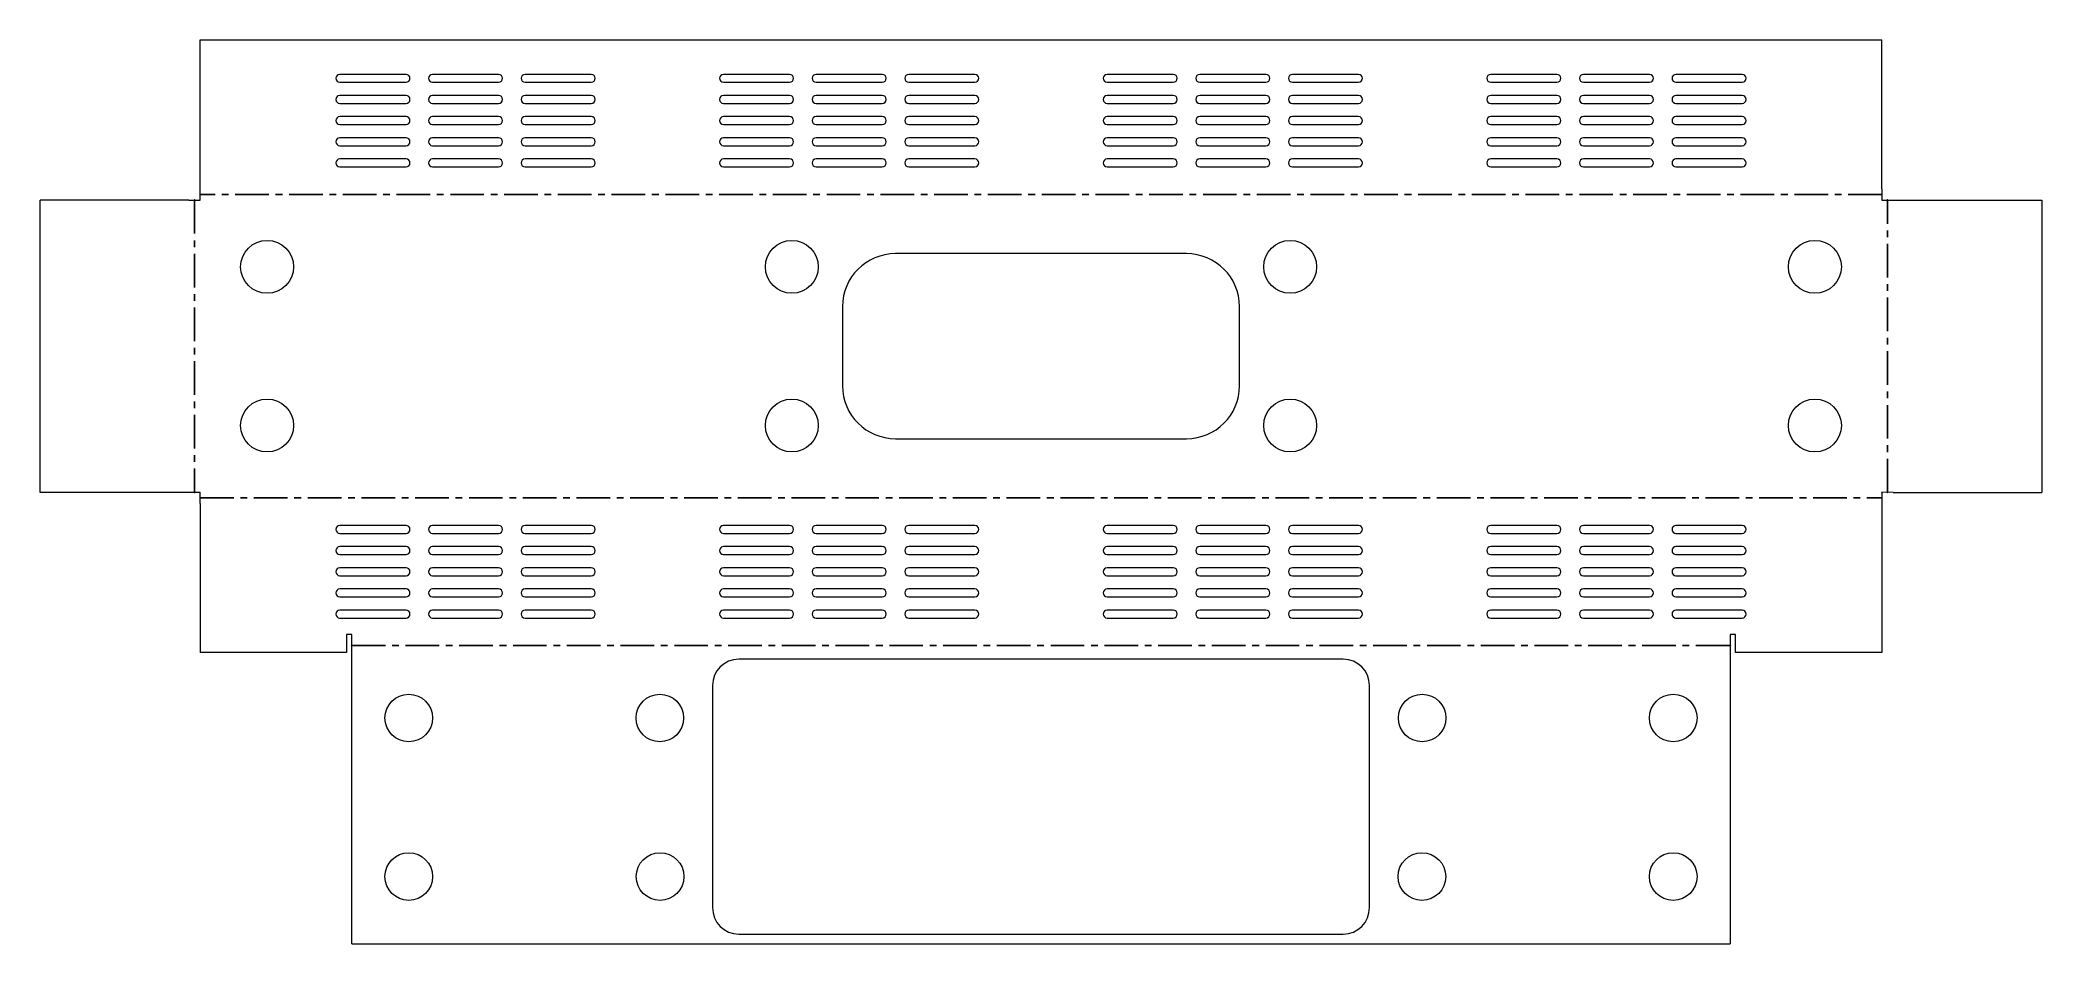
# Model space of a CAD drawing. Header units: millimetres. Extents: x -378 to 378, y -226 to 116.
import ezdxf

# ---------------------------------------------------------------- set-up
doc = ezdxf.new("R2010")
doc.units = ezdxf.units.MM
doc.header["$PDSIZE"] = -1
doc.linetypes.add('CENTERX2', pattern=[20.32, 12.7, -2.54, 2.54, -2.54])

msp = doc.modelspace()

# ---------------------------------------------------------------- linework, layer by layer
at = {"color": 7, "linetype": 'Continuous', "lineweight": 15}
for p, q in [((-317.79, 55.29), (-317.79, 115.83)), ((-317.79, 115.83), (317.79, 115.83)), ((317.79, 59.56), (317.79, 115.83)), ((-240, 102.83), (-265, 102.83)), ((-265, 99.83), (-240, 99.83)), ((-205, 102.83), (-230, 102.83)), ((-230, 99.83), (-205, 99.83)), ((-170, 102.83), (-195, 102.83)), ((-195, 99.83), (-170, 99.83)), ((-95, 102.83), (-120, 102.83)), ((-120, 99.83), (-95, 99.83)), ((-60, 102.83), (-85, 102.83)), ((-85, 99.83), (-60, 99.83)), ((-25, 102.83), (-50, 102.83)), ((-50, 99.83), (-25, 99.83)), ((50, 102.83), (25, 102.83)), ((25, 99.83), (50, 99.83)), ((85, 102.83), (60, 102.83)), ((60, 99.83), (85, 99.83)), ((120, 102.83), (95, 102.83)), ((95, 99.83), (120, 99.83)), ((195, 102.83), (170, 102.83)), ((170, 99.83), (195, 99.83)), ((230, 102.83), (205, 102.83)), ((205, 99.83), (230, 99.83)), ((265, 102.83), (240, 102.83)), ((240, 99.83), (265, 99.83)), ((-240, 94.83), (-265, 94.83)), ((-265, 91.83), (-240, 91.83)), ((-205, 94.83), (-230, 94.83)), ((-230, 91.83), (-205, 91.83)), ((-170, 94.83), (-195, 94.83)), ((-195, 91.83), (-170, 91.83)), ((-95, 94.83), (-120, 94.83)), ((-120, 91.83), (-95, 91.83)), ((-60, 94.83), (-85, 94.83)), ((-85, 91.83), (-60, 91.83)), ((-25, 94.83), (-50, 94.83)), ((-50, 91.83), (-25, 91.83)), ((50, 94.83), (25, 94.83)), ((25, 91.83), (50, 91.83)), ((85, 94.83), (60, 94.83)), ((60, 91.83), (85, 91.83)), ((120, 94.83), (95, 94.83)), ((95, 91.83), (120, 91.83)), ((195, 94.83), (170, 94.83)), ((170, 91.83), (195, 91.83)), ((230, 94.83), (205, 94.83)), ((205, 91.83), (230, 91.83)), ((265, 94.83), (240, 94.83)), ((240, 91.83), (265, 91.83)), ((-240, 86.83), (-265, 86.83)), ((-265, 83.83), (-240, 83.83)), ((-205, 86.83), (-230, 86.83)), ((-230, 83.83), (-205, 83.83)), ((-170, 86.83), (-195, 86.83)), ((-195, 83.83), (-170, 83.83)), ((-95, 86.83), (-120, 86.83)), ((-120, 83.83), (-95, 83.83)), ((-60, 86.83), (-85, 86.83)), ((-85, 83.83), (-60, 83.83)), ((-25, 86.83), (-50, 86.83)), ((-50, 83.83), (-25, 83.83)), ((50, 86.83), (25, 86.83)), ((25, 83.83), (50, 83.83)), ((85, 86.83), (60, 86.83)), ((60, 83.83), (85, 83.83)), ((120, 86.83), (95, 86.83)), ((95, 83.83), (120, 83.83)), ((195, 86.83), (170, 86.83)), ((170, 83.83), (195, 83.83)), ((230, 86.83), (205, 86.83)), ((205, 83.83), (230, 83.83)), ((265, 86.83), (240, 86.83)), ((240, 83.83), (265, 83.83)), ((-240, 78.83), (-265, 78.83)), ((-265, 75.83), (-240, 75.83)), ((-205, 78.83), (-230, 78.83)), ((-230, 75.83), (-205, 75.83)), ((-170, 78.83), (-195, 78.83)), ((-195, 75.83), (-170, 75.83)), ((-95, 78.83), (-120, 78.83)), ((-120, 75.83), (-95, 75.83)), ((-60, 78.83), (-85, 78.83)), ((-85, 75.83), (-60, 75.83)), ((-25, 78.83), (-50, 78.83)), ((-50, 75.83), (-25, 75.83)), ((50, 78.83), (25, 78.83)), ((25, 75.83), (50, 75.83)), ((85, 78.83), (60, 78.83)), ((60, 75.83), (85, 75.83)), ((120, 78.83), (95, 78.83)), ((95, 75.83), (120, 75.83)), ((195, 78.83), (170, 78.83)), ((170, 75.83), (195, 75.83)), ((230, 78.83), (205, 78.83)), ((205, 75.83), (230, 75.83)), ((265, 78.83), (240, 78.83)), ((240, 75.83), (265, 75.83)), ((-240, 70.83), (-265, 70.83)), ((-205, 70.83), (-230, 70.83)), ((-170, 70.83), (-195, 70.83)), ((-95, 70.83), (-120, 70.83)), ((-60, 70.83), (-85, 70.83)), ((-25, 70.83), (-50, 70.83)), ((50, 70.83), (25, 70.83)), ((85, 70.83), (60, 70.83)), ((120, 70.83), (95, 70.83)), ((195, 70.83), (170, 70.83)), ((230, 70.83), (205, 70.83)), ((265, 70.83), (240, 70.83)), ((-265, 67.83), (-240, 67.83)), ((-230, 67.83), (-205, 67.83)), ((-195, 67.83), (-170, 67.83)), ((-120, 67.83), (-95, 67.83)), ((-85, 67.83), (-60, 67.83)), ((-50, 67.83), (-25, 67.83)), ((25, 67.83), (50, 67.83)), ((60, 67.83), (85, 67.83)), ((95, 67.83), (120, 67.83)), ((170, 67.83), (195, 67.83)), ((205, 67.83), (230, 67.83)), ((240, 67.83), (265, 67.83)), ((-378.33, -55.29), (-378.33, 55.29)), ((-322.06, 55.29), (-378.33, 55.29)), ((-322.06, 55.29), (-317.76, 55.26)), ((-317.79, 55.29), (-317.76, 55.26)), ((317.79, 59.56), (317.76, 55.26)), ((317.79, 55.29), (317.76, 55.26)), ((317.79, 55.29), (378.33, 55.29)), ((378.33, 55.29), (378.33, -55.29)), ((55, 35), (-55, 35)), ((-75, 15), (-75, -15)), ((75, -15), (75, 15)), ((-55, -35), (55, -35)), ((-317.79, -55.29), (-378.33, -55.29)), ((-317.79, -59.56), (-317.76, -55.26)), ((-317.79, -55.29), (-317.76, -55.26)), ((-317.79, -59.56), (-317.79, -115.83)), ((322.06, -55.29), (317.76, -55.26)), ((317.79, -55.29), (317.76, -55.26)), ((317.79, -55.29), (317.79, -115.83)), ((322.06, -55.29), (378.33, -55.29)), ((-240, -67.83), (-265, -67.83)), ((-205, -67.83), (-230, -67.83)), ((-170, -67.83), (-195, -67.83)), ((-95, -67.83), (-120, -67.83)), ((-60, -67.83), (-85, -67.83)), ((-25, -67.83), (-50, -67.83)), ((50, -67.83), (25, -67.83)), ((85, -67.83), (60, -67.83)), ((120, -67.83), (95, -67.83)), ((195, -67.83), (170, -67.83)), ((230, -67.83), (205, -67.83)), ((265, -67.83), (240, -67.83)), ((-265, -70.83), (-240, -70.83)), ((-230, -70.83), (-205, -70.83)), ((-195, -70.83), (-170, -70.83)), ((-120, -70.83), (-95, -70.83)), ((-85, -70.83), (-60, -70.83)), ((-50, -70.83), (-25, -70.83)), ((25, -70.83), (50, -70.83)), ((60, -70.83), (85, -70.83)), ((95, -70.83), (120, -70.83)), ((170, -70.83), (195, -70.83)), ((205, -70.83), (230, -70.83)), ((240, -70.83), (265, -70.83)), ((-240, -75.83), (-265, -75.83)), ((-265, -78.83), (-240, -78.83)), ((-205, -75.83), (-230, -75.83)), ((-230, -78.83), (-205, -78.83)), ((-170, -75.83), (-195, -75.83)), ((-195, -78.83), (-170, -78.83)), ((-95, -75.83), (-120, -75.83)), ((-120, -78.83), (-95, -78.83)), ((-60, -75.83), (-85, -75.83)), ((-85, -78.83), (-60, -78.83)), ((-25, -75.83), (-50, -75.83)), ((-50, -78.83), (-25, -78.83)), ((50, -75.83), (25, -75.83)), ((25, -78.83), (50, -78.83)), ((85, -75.83), (60, -75.83)), ((60, -78.83), (85, -78.83)), ((120, -75.83), (95, -75.83)), ((95, -78.83), (120, -78.83)), ((195, -75.83), (170, -75.83)), ((170, -78.83), (195, -78.83)), ((230, -75.83), (205, -75.83)), ((205, -78.83), (230, -78.83)), ((265, -75.83), (240, -75.83)), ((240, -78.83), (265, -78.83)), ((-240, -83.83), (-265, -83.83)), ((-265, -86.83), (-240, -86.83)), ((-205, -83.83), (-230, -83.83)), ((-230, -86.83), (-205, -86.83)), ((-170, -83.83), (-195, -83.83)), ((-195, -86.83), (-170, -86.83)), ((-95, -83.83), (-120, -83.83)), ((-120, -86.83), (-95, -86.83)), ((-60, -83.83), (-85, -83.83)), ((-85, -86.83), (-60, -86.83)), ((-25, -83.83), (-50, -83.83)), ((-50, -86.83), (-25, -86.83)), ((50, -83.83), (25, -83.83)), ((25, -86.83), (50, -86.83)), ((85, -83.83), (60, -83.83)), ((60, -86.83), (85, -86.83)), ((120, -83.83), (95, -83.83)), ((95, -86.83), (120, -86.83)), ((195, -83.83), (170, -83.83)), ((170, -86.83), (195, -86.83)), ((230, -83.83), (205, -83.83)), ((205, -86.83), (230, -86.83)), ((265, -83.83), (240, -83.83)), ((240, -86.83), (265, -86.83)), ((-240, -91.83), (-265, -91.83)), ((-265, -94.83), (-240, -94.83)), ((-205, -91.83), (-230, -91.83)), ((-230, -94.83), (-205, -94.83)), ((-170, -91.83), (-195, -91.83)), ((-195, -94.83), (-170, -94.83)), ((-95, -91.83), (-120, -91.83)), ((-120, -94.83), (-95, -94.83)), ((-60, -91.83), (-85, -91.83)), ((-85, -94.83), (-60, -94.83)), ((-25, -91.83), (-50, -91.83)), ((-50, -94.83), (-25, -94.83)), ((50, -91.83), (25, -91.83)), ((25, -94.83), (50, -94.83)), ((85, -91.83), (60, -91.83)), ((60, -94.83), (85, -94.83)), ((120, -91.83), (95, -91.83)), ((95, -94.83), (120, -94.83)), ((195, -91.83), (170, -91.83)), ((170, -94.83), (195, -94.83)), ((230, -91.83), (205, -91.83)), ((205, -94.83), (230, -94.83)), ((265, -91.83), (240, -91.83)), ((240, -94.83), (265, -94.83)), ((-240, -99.83), (-265, -99.83)), ((-265, -102.83), (-240, -102.83)), ((-205, -99.83), (-230, -99.83)), ((-230, -102.83), (-205, -102.83)), ((-170, -99.83), (-195, -99.83)), ((-195, -102.83), (-170, -102.83)), ((-95, -99.83), (-120, -99.83)), ((-120, -102.83), (-95, -102.83)), ((-60, -99.83), (-85, -99.83)), ((-85, -102.83), (-60, -102.83)), ((-25, -99.83), (-50, -99.83)), ((-50, -102.83), (-25, -102.83)), ((50, -99.83), (25, -99.83)), ((25, -102.83), (50, -102.83)), ((85, -99.83), (60, -99.83)), ((60, -102.83), (85, -102.83)), ((120, -99.83), (95, -99.83)), ((95, -102.83), (120, -102.83)), ((195, -99.83), (170, -99.83)), ((170, -102.83), (195, -102.83)), ((230, -99.83), (205, -99.83)), ((205, -102.83), (230, -102.83)), ((265, -99.83), (240, -99.83)), ((240, -102.83), (265, -102.83)), ((-260.5, -109.09), (-262.5, -109.09)), ((-262.5, -109.09), (-262.5, -115.83)), ((-260.5, -226.15), (-260.5, -109.09)), ((260.5, -109.09), (260.5, -226.15)), ((262.5, -109.09), (260.5, -109.09)), ((262.5, -115.83), (262.5, -109.09)), ((-262.5, -115.83), (-317.79, -115.83)), ((114.17, -118.4), (-114.17, -118.4)), ((317.79, -115.83), (262.5, -115.83)), ((-124.17, -128.4), (-124.17, -212.4)), ((124.17, -212.4), (124.17, -128.4)), ((-260.5, -226.15), (260.5, -226.15)), ((-114.17, -222.4), (114.17, -222.4))]:
    msp.add_line(p, q, dxfattribs=at)
at = {"color": 7, "linetype": 'CENTERX2'}
for p, q in [((-319.91, 55.28), (-319.91, -55.29)), ((317.78, 57.41), (-317.79, 57.41)), ((319.91, -55.28), (319.91, 55.29)), ((-317.78, -57.41), (317.79, -57.41)), ((-260.5, -113.24), (260.5, -113.24))]:
    msp.add_line(p, q, dxfattribs=at)
at = {"color": 7, "linetype": 'Continuous', "lineweight": 15}
for centre, radius in [((-292.5, 30), 10), ((-94.17, 30), 10), ((94.17, 30), 10), ((292.5, 30), 10), ((-292.5, -30), 10), ((-94.17, -30), 10), ((94.17, -30), 10), ((292.5, -30), 10), ((-238.95, -140.65), 9), ((-144.06, -140.65), 9), ((144.06, -140.65), 9), ((238.95, -140.65), 9), ((-238.95, -200.65), 9), ((-143.98, -200.65), 9), ((143.98, -200.65), 9), ((238.95, -200.65), 9)]:
    msp.add_circle(centre, radius, dxfattribs=at)
for centre, radius, start, end in [((-265, 101.33), 1.5, 90, 270), ((-240, 101.33), 1.5, 270, 90), ((-230, 101.33), 1.5, 90, 270), ((-205, 101.33), 1.5, 270, 90), ((-195, 101.33), 1.5, 90, 270), ((-170, 101.33), 1.5, 270, 90), ((-120, 101.33), 1.5, 90, 270), ((-95, 101.33), 1.5, 270, 90), ((-85, 101.33), 1.5, 90, 270), ((-60, 101.33), 1.5, 270, 90), ((-50, 101.33), 1.5, 90, 270), ((-25, 101.33), 1.5, 270, 90), ((25, 101.33), 1.5, 90, 270), ((50, 101.33), 1.5, 270, 90), ((60, 101.33), 1.5, 90, 270), ((85, 101.33), 1.5, 270, 90), ((95, 101.33), 1.5, 90, 270), ((120, 101.33), 1.5, 270, 90), ((170, 101.33), 1.5, 90, 270), ((195, 101.33), 1.5, 270, 90), ((205, 101.33), 1.5, 90, 270), ((230, 101.33), 1.5, 270, 90), ((240, 101.33), 1.5, 90, 270), ((265, 101.33), 1.5, 270, 90), ((-265, 93.33), 1.5, 90, 270), ((-240, 93.33), 1.5, 270, 90), ((-230, 93.33), 1.5, 90, 270), ((-205, 93.33), 1.5, 270, 90), ((-195, 93.33), 1.5, 90, 270), ((-170, 93.33), 1.5, 270, 90), ((-120, 93.33), 1.5, 90, 270), ((-95, 93.33), 1.5, 270, 90), ((-85, 93.33), 1.5, 90, 270), ((-60, 93.33), 1.5, 270, 90), ((-50, 93.33), 1.5, 90, 270), ((-25, 93.33), 1.5, 270, 90), ((25, 93.33), 1.5, 90, 270), ((50, 93.33), 1.5, 270, 90), ((60, 93.33), 1.5, 90, 270), ((85, 93.33), 1.5, 270, 90), ((95, 93.33), 1.5, 90, 270), ((120, 93.33), 1.5, 270, 90), ((170, 93.33), 1.5, 90, 270), ((195, 93.33), 1.5, 270, 90), ((205, 93.33), 1.5, 90, 270), ((230, 93.33), 1.5, 270, 90), ((240, 93.33), 1.5, 90, 270), ((265, 93.33), 1.5, 270, 90), ((-265, 85.33), 1.5, 90, 270), ((-240, 85.33), 1.5, 270, 90), ((-230, 85.33), 1.5, 90, 270), ((-205, 85.33), 1.5, 270, 90), ((-195, 85.33), 1.5, 90, 270), ((-170, 85.33), 1.5, 270, 90), ((-120, 85.33), 1.5, 90, 270), ((-95, 85.33), 1.5, 270, 90), ((-85, 85.33), 1.5, 90, 270), ((-60, 85.33), 1.5, 270, 90), ((-50, 85.33), 1.5, 90, 270), ((-25, 85.33), 1.5, 270, 90), ((25, 85.33), 1.5, 90, 270), ((50, 85.33), 1.5, 270, 90), ((60, 85.33), 1.5, 90, 270), ((85, 85.33), 1.5, 270, 90), ((95, 85.33), 1.5, 90, 270), ((120, 85.33), 1.5, 270, 90), ((170, 85.33), 1.5, 90, 270), ((195, 85.33), 1.5, 270, 90), ((205, 85.33), 1.5, 90, 270), ((230, 85.33), 1.5, 270, 90), ((240, 85.33), 1.5, 90, 270), ((265, 85.33), 1.5, 270, 90), ((-265, 77.33), 1.5, 90, 270), ((-240, 77.33), 1.5, 270, 90), ((-230, 77.33), 1.5, 90, 270), ((-205, 77.33), 1.5, 270, 90), ((-195, 77.33), 1.5, 90, 270), ((-170, 77.33), 1.5, 270, 90), ((-120, 77.33), 1.5, 90, 270), ((-95, 77.33), 1.5, 270, 90), ((-85, 77.33), 1.5, 90, 270), ((-60, 77.33), 1.5, 270, 90), ((-50, 77.33), 1.5, 90, 270), ((-25, 77.33), 1.5, 270, 90), ((25, 77.33), 1.5, 90, 270), ((50, 77.33), 1.5, 270, 90), ((60, 77.33), 1.5, 90, 270), ((85, 77.33), 1.5, 270, 90), ((95, 77.33), 1.5, 90, 270), ((120, 77.33), 1.5, 270, 90), ((170, 77.33), 1.5, 90, 270), ((195, 77.33), 1.5, 270, 90), ((205, 77.33), 1.5, 90, 270), ((230, 77.33), 1.5, 270, 90), ((240, 77.33), 1.5, 90, 270), ((265, 77.33), 1.5, 270, 90), ((-265, 69.33), 1.5, 90, 270), ((-240, 69.33), 1.5, 270, 90), ((-230, 69.33), 1.5, 90, 270), ((-205, 69.33), 1.5, 270, 90), ((-195, 69.33), 1.5, 90, 270), ((-170, 69.33), 1.5, 270, 90), ((-120, 69.33), 1.5, 90, 270), ((-95, 69.33), 1.5, 270, 90), ((-85, 69.33), 1.5, 90, 270), ((-60, 69.33), 1.5, 270, 90), ((-50, 69.33), 1.5, 90, 270), ((-25, 69.33), 1.5, 270, 90), ((25, 69.33), 1.5, 90, 270), ((50, 69.33), 1.5, 270, 90), ((60, 69.33), 1.5, 90, 270), ((85, 69.33), 1.5, 270, 90), ((95, 69.33), 1.5, 90, 270), ((120, 69.33), 1.5, 270, 90), ((170, 69.33), 1.5, 90, 270), ((195, 69.33), 1.5, 270, 90), ((205, 69.33), 1.5, 90, 270), ((230, 69.33), 1.5, 270, 90), ((240, 69.33), 1.5, 90, 270), ((265, 69.33), 1.5, 270, 90), ((-55, 15), 20, 90, 180), ((55, 15), 20, 0, 90), ((-55, -15), 20, 180, 270), ((55, -15), 20, 270, 0), ((-265, -69.33), 1.5, 90, 270), ((-240, -69.33), 1.5, 270, 90), ((-230, -69.33), 1.5, 90, 270), ((-205, -69.33), 1.5, 270, 90), ((-195, -69.33), 1.5, 90, 270), ((-170, -69.33), 1.5, 270, 90), ((-120, -69.33), 1.5, 90, 270), ((-95, -69.33), 1.5, 270, 90), ((-85, -69.33), 1.5, 90, 270), ((-60, -69.33), 1.5, 270, 90), ((-50, -69.33), 1.5, 90, 270), ((-25, -69.33), 1.5, 270, 90), ((25, -69.33), 1.5, 90, 270), ((50, -69.33), 1.5, 270, 90), ((60, -69.33), 1.5, 90, 270), ((85, -69.33), 1.5, 270, 90), ((95, -69.33), 1.5, 90, 270), ((120, -69.33), 1.5, 270, 90), ((170, -69.33), 1.5, 90, 270), ((195, -69.33), 1.5, 270, 90), ((205, -69.33), 1.5, 90, 270), ((230, -69.33), 1.5, 270, 90), ((240, -69.33), 1.5, 90, 270), ((265, -69.33), 1.5, 270, 90), ((-265, -77.33), 1.5, 90, 270), ((-240, -77.33), 1.5, 270, 90), ((-230, -77.33), 1.5, 90, 270), ((-205, -77.33), 1.5, 270, 90), ((-195, -77.33), 1.5, 90, 270), ((-170, -77.33), 1.5, 270, 90), ((-120, -77.33), 1.5, 90, 270), ((-95, -77.33), 1.5, 270, 90), ((-85, -77.33), 1.5, 90, 270), ((-60, -77.33), 1.5, 270, 90), ((-50, -77.33), 1.5, 90, 270), ((-25, -77.33), 1.5, 270, 90), ((25, -77.33), 1.5, 90, 270), ((50, -77.33), 1.5, 270, 90), ((60, -77.33), 1.5, 90, 270), ((85, -77.33), 1.5, 270, 90), ((95, -77.33), 1.5, 90, 270), ((120, -77.33), 1.5, 270, 90), ((170, -77.33), 1.5, 90, 270), ((195, -77.33), 1.5, 270, 90), ((205, -77.33), 1.5, 90, 270), ((230, -77.33), 1.5, 270, 90), ((240, -77.33), 1.5, 90, 270), ((265, -77.33), 1.5, 270, 90), ((-265, -85.33), 1.5, 90, 270), ((-240, -85.33), 1.5, 270, 90), ((-230, -85.33), 1.5, 90, 270), ((-205, -85.33), 1.5, 270, 90), ((-195, -85.33), 1.5, 90, 270), ((-170, -85.33), 1.5, 270, 90), ((-120, -85.33), 1.5, 90, 270), ((-95, -85.33), 1.5, 270, 90), ((-85, -85.33), 1.5, 90, 270), ((-60, -85.33), 1.5, 270, 90), ((-50, -85.33), 1.5, 90, 270), ((-25, -85.33), 1.5, 270, 90), ((25, -85.33), 1.5, 90, 270), ((50, -85.33), 1.5, 270, 90), ((60, -85.33), 1.5, 90, 270), ((85, -85.33), 1.5, 270, 90), ((95, -85.33), 1.5, 90, 270), ((120, -85.33), 1.5, 270, 90), ((170, -85.33), 1.5, 90, 270), ((195, -85.33), 1.5, 270, 90), ((205, -85.33), 1.5, 90, 270), ((230, -85.33), 1.5, 270, 90), ((240, -85.33), 1.5, 90, 270), ((265, -85.33), 1.5, 270, 90), ((-265, -93.33), 1.5, 90, 270), ((-240, -93.33), 1.5, 270, 90), ((-230, -93.33), 1.5, 90, 270), ((-205, -93.33), 1.5, 270, 90), ((-195, -93.33), 1.5, 90, 270), ((-170, -93.33), 1.5, 270, 90), ((-120, -93.33), 1.5, 90, 270), ((-95, -93.33), 1.5, 270, 90), ((-85, -93.33), 1.5, 90, 270), ((-60, -93.33), 1.5, 270, 90), ((-50, -93.33), 1.5, 90, 270), ((-25, -93.33), 1.5, 270, 90), ((25, -93.33), 1.5, 90, 270), ((50, -93.33), 1.5, 270, 90), ((60, -93.33), 1.5, 90, 270), ((85, -93.33), 1.5, 270, 90), ((95, -93.33), 1.5, 90, 270), ((120, -93.33), 1.5, 270, 90), ((170, -93.33), 1.5, 90, 270), ((195, -93.33), 1.5, 270, 90), ((205, -93.33), 1.5, 90, 270), ((230, -93.33), 1.5, 270, 90), ((240, -93.33), 1.5, 90, 270), ((265, -93.33), 1.5, 270, 90), ((-265, -101.33), 1.5, 90, 270), ((-240, -101.33), 1.5, 270, 90), ((-230, -101.33), 1.5, 90, 270), ((-205, -101.33), 1.5, 270, 90), ((-195, -101.33), 1.5, 90, 270), ((-170, -101.33), 1.5, 270, 90), ((-120, -101.33), 1.5, 90, 270), ((-95, -101.33), 1.5, 270, 90), ((-85, -101.33), 1.5, 90, 270), ((-60, -101.33), 1.5, 270, 90), ((-50, -101.33), 1.5, 90, 270), ((-25, -101.33), 1.5, 270, 90), ((25, -101.33), 1.5, 90, 270), ((50, -101.33), 1.5, 270, 90), ((60, -101.33), 1.5, 90, 270), ((85, -101.33), 1.5, 270, 90), ((95, -101.33), 1.5, 90, 270), ((120, -101.33), 1.5, 270, 90), ((170, -101.33), 1.5, 90, 270), ((195, -101.33), 1.5, 270, 90), ((205, -101.33), 1.5, 90, 270), ((230, -101.33), 1.5, 270, 90), ((240, -101.33), 1.5, 90, 270), ((265, -101.33), 1.5, 270, 90), ((-114.17, -128.4), 10, 90, 180), ((114.17, -128.4), 10, 0, 90), ((-114.17, -212.4), 10, 180, 270), ((114.17, -212.4), 10, 270, 0)]:
    msp.add_arc(centre, radius, start, end, dxfattribs=at)
at = {"color": 7, "linetype": 'Continuous'}
for p in [(-319.91, 55.28), (-317.79, 57.41), (317.78, 57.41), (319.91, 55.29), (-319.91, -55.29), (-317.78, -57.41), (317.79, -57.41), (319.91, -55.28), (-260.5, -113.24), (260.5, -113.24)]:
    msp.add_point(p, dxfattribs=at)

doc.saveas('drawing.dxf')
